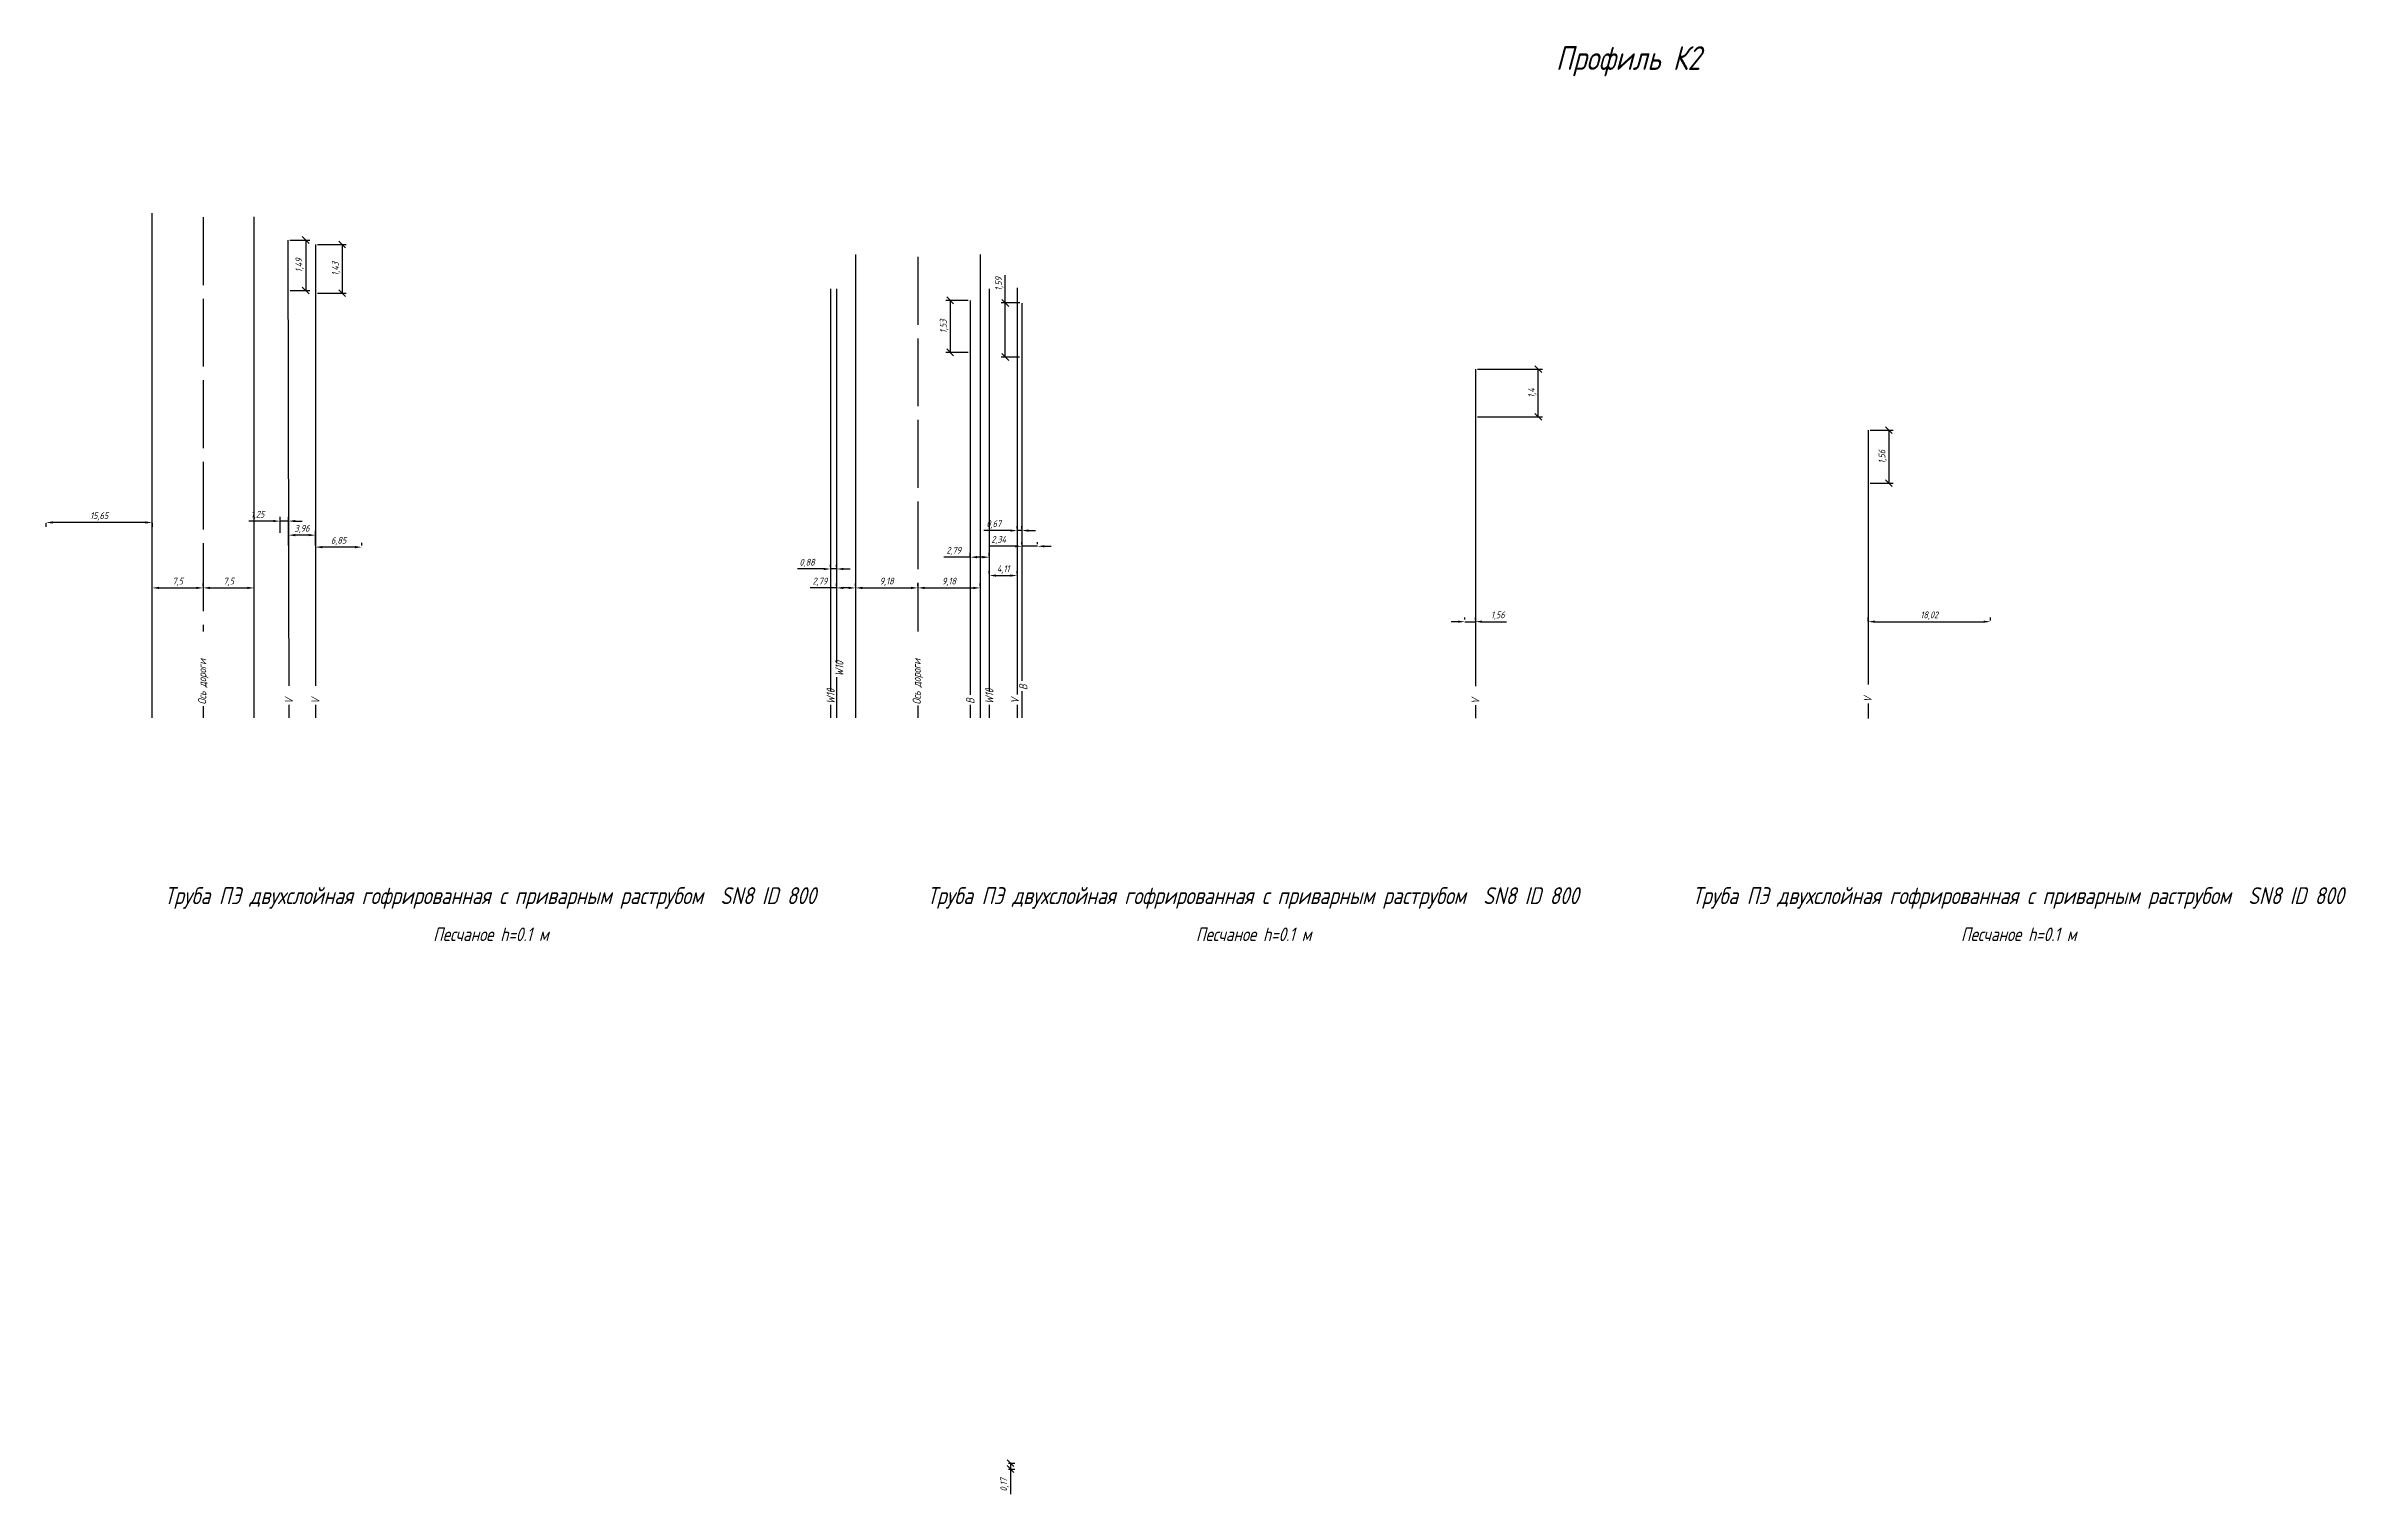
# Model space of a CAD drawing. Header units: metres. Extents: x 1687 to 3282, y 1191 to 1671.
# Drawn here: x 2480.8 to 2819.4, y 1457.5 to 1670.7 of the extents above; entities that cross this region are included whole.
import ezdxf

# ---------------------------------------------------------------- set-up
doc = ezdxf.new("R2010")
doc.units = ezdxf.units.M
doc.linetypes.add('COMMUN', pattern=[6, 5, -1])
doc.layers.add('Текст_свой', color=7, linetype='Continuous')
doc.styles.get("Standard").update_dxf_attribs({"font": 'GOST_0.TTF', "oblique": 15})
doc.dimstyles.new('ISO-25', dxfattribs={"dimtxt": 2.5, "dimasz": 2.5, "dimexe": 1.25, "dimexo": 0.625, "dimtad": 1, "dimtxsty": 'Standard', "dimcen": 2.5, "dimadec": 0, "dimazin": 0, "dimtfac": 1, "dimtmove": 0, "dimatfit": 3, "dimfxl": 1, "dimarcsym": 0})

# ---------------------------------------------------------------- blocks, each defined once
blk = doc.blocks.new('_Oblique')
at = {"color": 0, "linetype": 'ByBlock', "lineweight": -2}
blk.add_line((-0.5, -0.5), (0.5, 0.5), dxfattribs=at)
blk = doc.blocks.new('*D105')
at = {"color": 0, "lineweight": -2, "transparency": 16777216}
for p, q in [((2749.37, 1614.09), (2752.74, 1614.09)), ((2752.12, 1614.09), (2752.12, 1606.28)), ((2749.38, 1606.28), (2752.74, 1606.28))]:
    blk.add_line(p, q, dxfattribs=at)
at = {"layer": 'Defpoints', "color": 0, "transparency": 16777216}
for p in [(2749.06, 1614.09), (2749.07, 1606.28), (2752.12, 1606.28)]:
    blk.add_point(p, dxfattribs=at)
at = {"color": 0, "lineweight": -2, "transparency": 16777216}
for p, rotation in [((2752.12, 1614.09), 90), ((2752.12, 1606.28), 270)]:
    blk.add_blockref('_Oblique', p, dxfattribs=dict(at, rotation=rotation))
at = {"color": 0, "lineweight": 5, "transparency": 16777216, "insert": (2751.23, 1610.18), "char_height": 1, "attachment_point": 5, "rotation": 90}
blk.add_mtext('1,56', dxfattribs=at)
blk = doc.blocks.new('*D106')
at = {"color": 0, "lineweight": -2, "transparency": 16777216}
for p, q in [((2691.56, 1623.08), (2701.13, 1623.08)), ((2700.51, 1616.06), (2700.51, 1623.08)), ((2691.56, 1616.06), (2701.13, 1616.06))]:
    blk.add_line(p, q, dxfattribs=at)
at = {"layer": 'Defpoints', "color": 0, "transparency": 16777216}
for p in [(2691.24, 1623.08), (2700.51, 1623.08), (2691.24, 1616.06)]:
    blk.add_point(p, dxfattribs=at)
at = {"color": 0, "lineweight": -2, "transparency": 16777216}
for p, rotation in [((2700.51, 1623.08), 90), ((2700.51, 1616.06), 270)]:
    blk.add_blockref('_Oblique', p, dxfattribs=dict(at, rotation=rotation))
at = {"color": 0, "lineweight": 5, "transparency": 16777216, "insert": (2699.62, 1619.57), "char_height": 1, "attachment_point": 5, "rotation": 90}
blk.add_mtext('1,4', dxfattribs=at)
blk = doc.blocks.new('*D107')
at = {"color": 0, "lineweight": -2, "transparency": 16777216}
for p, q in [((2622.03, 1632.83), (2622.03, 1636.93)), ((2624.16, 1632.83), (2621.41, 1632.83)), ((2622.03, 1624.87), (2622.03, 1632.83)), ((2624.14, 1624.87), (2621.41, 1624.87))]:
    blk.add_line(p, q, dxfattribs=at)
at = {"layer": 'Defpoints', "color": 0, "transparency": 16777216}
for p in [(2624.47, 1632.83), (2622.03, 1624.87), (2624.46, 1624.87)]:
    blk.add_point(p, dxfattribs=at)
at = {"color": 0, "lineweight": -2, "transparency": 16777216}
for p, rotation in [((2622.03, 1632.83), 90), ((2622.03, 1624.87), 270)]:
    blk.add_blockref('_Oblique', p, dxfattribs=dict(at, rotation=rotation))
at = {"color": 0, "lineweight": 5, "transparency": 16777216, "insert": (2621.15, 1635.63), "char_height": 1, "attachment_point": 5, "rotation": 90}
blk.add_mtext('1,59', dxfattribs=at)
blk = doc.blocks.new('*D108')
at = {"color": 0, "lineweight": -2, "transparency": 16777216}
for p, q in [((2616.55, 1633.21), (2613.27, 1633.21)), ((2613.9, 1633.21), (2613.9, 1625.55)), ((2616.56, 1625.55), (2613.27, 1625.55))]:
    blk.add_line(p, q, dxfattribs=at)
at = {"layer": 'Defpoints', "color": 0, "transparency": 16777216}
for p in [(2616.87, 1633.21), (2613.9, 1625.55), (2616.87, 1625.55)]:
    blk.add_point(p, dxfattribs=at)
at = {"color": 0, "lineweight": -2, "transparency": 16777216}
for p, rotation in [((2613.9, 1633.21), 90), ((2613.9, 1625.55), 270)]:
    blk.add_blockref('_Oblique', p, dxfattribs=dict(at, rotation=rotation))
at = {"color": 0, "lineweight": 5, "transparency": 16777216, "insert": (2613.01, 1629.38), "char_height": 1, "attachment_point": 5, "rotation": 90}
blk.add_mtext('1,53', dxfattribs=at)
blk = doc.blocks.new('*D109')
at = {"color": 0, "lineweight": -2, "transparency": 16777216}
for p, q in [((2520.76, 1641.43), (2525, 1641.43)), ((2524.38, 1641.43), (2524.38, 1634.28)), ((2520.76, 1634.28), (2525, 1634.28))]:
    blk.add_line(p, q, dxfattribs=at)
at = {"layer": 'Defpoints', "color": 0, "transparency": 16777216}
for p in [(2520.45, 1641.43), (2520.45, 1634.28), (2524.38, 1634.28)]:
    blk.add_point(p, dxfattribs=at)
at = {"color": 0, "lineweight": -2, "transparency": 16777216}
for p, rotation in [((2524.38, 1641.43), 90), ((2524.38, 1634.28), 270)]:
    blk.add_blockref('_Oblique', p, dxfattribs=dict(at, rotation=rotation))
at = {"color": 0, "lineweight": 5, "transparency": 16777216, "insert": (2523.49, 1637.85), "char_height": 1, "attachment_point": 5, "rotation": 90}
blk.add_mtext('1,43', dxfattribs=at)
blk = doc.blocks.new('*D110')
at = {"color": 0, "lineweight": -2, "transparency": 16777216}
for p, q in [((2516.68, 1642.09), (2519.65, 1642.09)), ((2519.02, 1642.09), (2519.02, 1634.65)), ((2516.71, 1634.65), (2519.65, 1634.65))]:
    blk.add_line(p, q, dxfattribs=at)
at = {"layer": 'Defpoints', "color": 0, "transparency": 16777216}
for p in [(2516.37, 1642.09), (2516.4, 1634.65), (2519.02, 1634.65)]:
    blk.add_point(p, dxfattribs=at)
at = {"color": 0, "lineweight": -2, "transparency": 16777216}
for p, rotation in [((2519.02, 1642.09), 90), ((2519.02, 1634.65), 270)]:
    blk.add_blockref('_Oblique', p, dxfattribs=dict(at, rotation=rotation))
at = {"color": 0, "lineweight": 5, "transparency": 16777216, "insert": (2518.13, 1638.37), "char_height": 1, "attachment_point": 5, "rotation": 90}
blk.add_mtext('1,49', dxfattribs=at)
blk = doc.blocks.new('*D126')
at = {"color": 0, "lineweight": -2, "transparency": 16777216}
for p, q in [((2496.43, 1591.19), (2496.43, 1591.5)), ((2497.43, 1590.87), (2502.93, 1590.87)), ((2503.93, 1591.19), (2503.93, 1591.5))]:
    blk.add_line(p, q, dxfattribs=at)
at = {"color": 0, "transparency": 16777216}
for points in [[(2497.43, 1591.04), (2497.43, 1590.71), (2496.43, 1590.87)], [(2502.93, 1591.04), (2502.93, 1590.71), (2503.93, 1590.87)]]:
    blk.add_solid(points, dxfattribs=at)
at = {"layer": 'Defpoints', "color": 0, "transparency": 16777216}
for p in [(2496.43, 1590.87), (2503.93, 1590.87), (2503.93, 1590.87)]:
    blk.add_point(p, dxfattribs=at)
at = {"color": 0, "lineweight": 5, "transparency": 16777216, "insert": (2500.18, 1591.76), "char_height": 1, "attachment_point": 5}
blk.add_mtext('7,5', dxfattribs=at)
blk = doc.blocks.new('*D127')
at = {"color": 0, "lineweight": -2, "transparency": 16777216}
for p, q in [((2503.93, 1590.56), (2503.93, 1590.25)), ((2504.93, 1590.87), (2510.43, 1590.87)), ((2511.43, 1591.19), (2511.43, 1591.5))]:
    blk.add_line(p, q, dxfattribs=at)
at = {"color": 0, "transparency": 16777216}
for points in [[(2504.93, 1591.04), (2504.93, 1590.71), (2503.93, 1590.87)], [(2510.43, 1591.04), (2510.43, 1590.71), (2511.43, 1590.87)]]:
    blk.add_solid(points, dxfattribs=at)
at = {"layer": 'Defpoints', "color": 0, "transparency": 16777216}
for p in [(2503.93, 1590.87), (2511.43, 1590.87), (2511.43, 1590.87)]:
    blk.add_point(p, dxfattribs=at)
at = {"color": 0, "lineweight": 5, "transparency": 16777216, "insert": (2507.68, 1591.76), "char_height": 1, "attachment_point": 5}
blk.add_mtext('7,5', dxfattribs=at)
blk = doc.blocks.new('*D128')
at = {"color": 0, "lineweight": -2, "transparency": 16777216}
for p, q in [((2599.97, 1591.19), (2599.97, 1591.5)), ((2600.97, 1590.87), (2608.15, 1590.87)), ((2609.15, 1591.19), (2609.15, 1591.5))]:
    blk.add_line(p, q, dxfattribs=at)
at = {"color": 0, "transparency": 16777216}
for points in [[(2600.97, 1591.04), (2600.97, 1590.71), (2599.97, 1590.87)], [(2608.15, 1591.04), (2608.15, 1590.71), (2609.15, 1590.87)]]:
    blk.add_solid(points, dxfattribs=at)
at = {"layer": 'Defpoints', "color": 0, "transparency": 16777216}
for p in [(2599.97, 1590.87), (2609.15, 1590.87), (2609.15, 1590.87)]:
    blk.add_point(p, dxfattribs=at)
at = {"color": 0, "lineweight": 5, "transparency": 16777216, "insert": (2604.56, 1591.76), "char_height": 1, "attachment_point": 5}
blk.add_mtext('9,18', dxfattribs=at)
blk = doc.blocks.new('*D129')
at = {"color": 0, "lineweight": -2, "transparency": 16777216}
for p, q in [((2609.15, 1590.56), (2609.15, 1590.25)), ((2610.15, 1590.87), (2617.33, 1590.87)), ((2618.33, 1591.19), (2618.33, 1591.5))]:
    blk.add_line(p, q, dxfattribs=at)
at = {"color": 0, "transparency": 16777216}
for points in [[(2610.15, 1591.04), (2610.15, 1590.71), (2609.15, 1590.87)], [(2617.33, 1591.04), (2617.33, 1590.71), (2618.33, 1590.87)]]:
    blk.add_solid(points, dxfattribs=at)
at = {"layer": 'Defpoints', "color": 0, "transparency": 16777216}
for p in [(2609.15, 1590.87), (2618.33, 1590.87), (2618.33, 1590.87)]:
    blk.add_point(p, dxfattribs=at)
at = {"color": 0, "lineweight": 5, "transparency": 16777216, "insert": (2613.74, 1591.76), "char_height": 1, "attachment_point": 5}
blk.add_mtext('9,18', dxfattribs=at)
blk = doc.blocks.new('*D150')
at = {"color": 0, "lineweight": -2, "transparency": 16777216}
for p, q in [((2749.07, 1585.99), (2749.07, 1586.53)), ((2750.07, 1585.9), (2766.09, 1585.9)), ((2767.09, 1586.07), (2767.09, 1586.53))]:
    blk.add_line(p, q, dxfattribs=at)
at = {"color": 0, "transparency": 16777216}
for points in [[(2750.07, 1586.07), (2750.07, 1585.74), (2749.07, 1585.9)], [(2766.09, 1586.07), (2766.09, 1585.74), (2767.09, 1585.9)]]:
    blk.add_solid(points, dxfattribs=at)
at = {"layer": 'Defpoints', "color": 0, "transparency": 16777216}
for p in [(2749.07, 1585.68), (2767.09, 1585.9), (2767.09, 1585.76)]:
    blk.add_point(p, dxfattribs=at)
at = {"color": 0, "lineweight": 5, "transparency": 16777216, "insert": (2758.08, 1586.79), "char_height": 1, "attachment_point": 5}
blk.add_mtext('18,02', dxfattribs=at)
blk = doc.blocks.new('*D151')
at = {"color": 0, "lineweight": -2, "transparency": 16777216}
for p, q in [((2688.69, 1585.9), (2687.69, 1585.9)), ((2689.69, 1586.22), (2689.69, 1586.53)), ((2689.69, 1585.9), (2691.24, 1585.9)), ((2691.24, 1586.19), (2691.24, 1586.53)), ((2692.24, 1585.9), (2695.85, 1585.9))]:
    blk.add_line(p, q, dxfattribs=at)
at = {"color": 0, "transparency": 16777216}
for points in [[(2688.69, 1586.07), (2688.69, 1585.74), (2689.69, 1585.9)], [(2692.24, 1586.07), (2692.24, 1585.74), (2691.24, 1585.9)]]:
    blk.add_solid(points, dxfattribs=at)
at = {"layer": 'Defpoints', "color": 0, "transparency": 16777216}
for p in [(2689.69, 1585.9), (2691.24, 1585.9), (2691.24, 1585.87)]:
    blk.add_point(p, dxfattribs=at)
at = {"color": 0, "lineweight": 5, "transparency": 16777216, "insert": (2694.55, 1586.79), "char_height": 1, "attachment_point": 5}
blk.add_mtext('1,56', dxfattribs=at)
blk = doc.blocks.new('*D152')
at = {"color": 0, "lineweight": -2, "transparency": 16777216}
for p, q in [((2623.46, 1597), (2619.63, 1597)), ((2624.46, 1597.32), (2624.46, 1597.63)), ((2626.79, 1597), (2624.46, 1597)), ((2626.79, 1597.32), (2626.79, 1597.63)), ((2627.79, 1597), (2628.79, 1597))]:
    blk.add_line(p, q, dxfattribs=at)
at = {"color": 0, "transparency": 16777216}
for points in [[(2623.46, 1597.17), (2623.46, 1596.84), (2624.46, 1597)], [(2627.79, 1597.17), (2627.79, 1596.84), (2626.79, 1597)]]:
    blk.add_solid(points, dxfattribs=at)
at = {"layer": 'Defpoints', "color": 0, "transparency": 16777216}
for p in [(2624.46, 1597), (2624.46, 1597), (2626.79, 1597)]:
    blk.add_point(p, dxfattribs=at)
at = {"color": 0, "lineweight": 5, "transparency": 16777216, "insert": (2621.05, 1597.89), "char_height": 1, "attachment_point": 5}
blk.add_mtext('2,34', dxfattribs=at)
blk = doc.blocks.new('*D153')
at = {"color": 0, "lineweight": -2, "transparency": 16777216}
for p, q in [((2622.78, 1599.32), (2618.89, 1599.32)), ((2623.78, 1599.63), (2623.78, 1599.94)), ((2624.46, 1599.32), (2623.78, 1599.32)), ((2624.46, 1599.63), (2624.46, 1599.94)), ((2625.46, 1599.32), (2626.46, 1599.32))]:
    blk.add_line(p, q, dxfattribs=at)
at = {"color": 0, "transparency": 16777216}
for points in [[(2622.78, 1599.48), (2622.78, 1599.15), (2623.78, 1599.32)], [(2625.46, 1599.48), (2625.46, 1599.15), (2624.46, 1599.32)]]:
    blk.add_solid(points, dxfattribs=at)
at = {"layer": 'Defpoints', "color": 0, "transparency": 16777216}
for p in [(2623.78, 1599.32), (2623.78, 1599.32), (2624.46, 1599.32)]:
    blk.add_point(p, dxfattribs=at)
at = {"color": 0, "lineweight": 5, "transparency": 16777216, "insert": (2620.33, 1600.21), "char_height": 1, "attachment_point": 5}
blk.add_mtext('0,67', dxfattribs=at)
blk = doc.blocks.new('*D154')
at = {"color": 0, "lineweight": -2, "transparency": 16777216}
for p, q in [((2616.87, 1595.4), (2612.98, 1595.4)), ((2616.87, 1595.57), (2616.87, 1596.03)), ((2618.67, 1595.4), (2617.87, 1595.4)), ((2619.67, 1595.57), (2619.67, 1596.03))]:
    blk.add_line(p, q, dxfattribs=at)
at = {"color": 0, "transparency": 16777216}
for points in [[(2617.87, 1595.57), (2617.87, 1595.23), (2616.87, 1595.4)], [(2618.67, 1595.57), (2618.67, 1595.23), (2619.67, 1595.4)]]:
    blk.add_solid(points, dxfattribs=at)
at = {"layer": 'Defpoints', "color": 0, "transparency": 16777216}
for p in [(2616.87, 1595.4), (2616.87, 1595.26), (2619.67, 1595.26)]:
    blk.add_point(p, dxfattribs=at)
at = {"color": 0, "lineweight": 5, "transparency": 16777216, "insert": (2614.43, 1596.29), "char_height": 1, "attachment_point": 5}
blk.add_mtext('2,79', dxfattribs=at)
blk = doc.blocks.new('*D155')
at = {"color": 0, "lineweight": -2, "transparency": 16777216}
for p, q in [((2520.45, 1597.11), (2520.45, 1597.5)), ((2526.29, 1596.88), (2521.45, 1596.88)), ((2527.29, 1597.11), (2527.29, 1597.5))]:
    blk.add_line(p, q, dxfattribs=at)
at = {"color": 0, "transparency": 16777216}
for points in [[(2521.45, 1597.04), (2521.45, 1596.71), (2520.45, 1596.88)], [(2526.29, 1597.04), (2526.29, 1596.71), (2527.29, 1596.88)]]:
    blk.add_solid(points, dxfattribs=at)
at = {"layer": 'Defpoints', "color": 0, "transparency": 16777216}
for p in [(2520.45, 1596.88), (2520.45, 1596.8), (2527.29, 1596.8)]:
    blk.add_point(p, dxfattribs=at)
at = {"color": 0, "lineweight": 5, "transparency": 16777216, "insert": (2523.87, 1597.77), "char_height": 1, "attachment_point": 5}
blk.add_mtext('6,85', dxfattribs=at)
blk = doc.blocks.new('*D156')
at = {"color": 0, "lineweight": -2, "transparency": 16777216}
for p, q in [((2516.49, 1597.1), (2516.49, 1599.27)), ((2519.45, 1598.64), (2517.49, 1598.64)), ((2520.45, 1597.11), (2520.45, 1599.27))]:
    blk.add_line(p, q, dxfattribs=at)
at = {"color": 0, "transparency": 16777216}
for points in [[(2517.49, 1598.81), (2517.49, 1598.48), (2516.49, 1598.64)], [(2519.45, 1598.81), (2519.45, 1598.48), (2520.45, 1598.64)]]:
    blk.add_solid(points, dxfattribs=at)
at = {"layer": 'Defpoints', "color": 0, "transparency": 16777216}
for p in [(2516.49, 1598.64), (2516.49, 1596.79), (2520.45, 1596.8)]:
    blk.add_point(p, dxfattribs=at)
at = {"color": 0, "lineweight": 5, "transparency": 16777216, "insert": (2518.47, 1599.53), "char_height": 1, "attachment_point": 5}
blk.add_mtext('3,96', dxfattribs=at)
blk = doc.blocks.new('*D157')
at = {"color": 0, "lineweight": -2, "transparency": 16777216}
for p, q in [((2514.24, 1600.71), (2510.64, 1600.71)), ((2515.24, 1598.96), (2515.24, 1601.34)), ((2516.49, 1600.71), (2515.24, 1600.71)), ((2516.49, 1598.96), (2516.49, 1601.34)), ((2517.49, 1600.71), (2518.49, 1600.71))]:
    blk.add_line(p, q, dxfattribs=at)
at = {"color": 0, "transparency": 16777216}
for points in [[(2514.24, 1600.88), (2514.24, 1600.55), (2515.24, 1600.71)], [(2517.49, 1600.88), (2517.49, 1600.55), (2516.49, 1600.71)]]:
    blk.add_solid(points, dxfattribs=at)
at = {"layer": 'Defpoints', "color": 0, "transparency": 16777216}
for p in [(2515.24, 1600.71), (2515.24, 1598.64), (2516.49, 1598.64)]:
    blk.add_point(p, dxfattribs=at)
at = {"color": 0, "lineweight": 5, "transparency": 16777216, "insert": (2511.94, 1601.6), "char_height": 1, "attachment_point": 5}
blk.add_mtext('1,25', dxfattribs=at)
blk = doc.blocks.new('*D158')
at = {"color": 0, "lineweight": -2, "transparency": 16777216}
for p, q in [((2480.78, 1600.4), (2480.78, 1599.88)), ((2495.43, 1600.51), (2481.78, 1600.51)), ((2496.43, 1600.4), (2496.43, 1599.88))]:
    blk.add_line(p, q, dxfattribs=at)
at = {"color": 0, "transparency": 16777216}
for points in [[(2481.78, 1600.67), (2481.78, 1600.34), (2480.78, 1600.51)], [(2495.43, 1600.67), (2495.43, 1600.34), (2496.43, 1600.51)]]:
    blk.add_solid(points, dxfattribs=at)
at = {"layer": 'Defpoints', "color": 0, "transparency": 16777216}
for p in [(2480.78, 1600.71), (2480.78, 1600.51), (2496.43, 1600.71)]:
    blk.add_point(p, dxfattribs=at)
at = {"color": 0, "lineweight": 5, "transparency": 16777216, "insert": (2488.61, 1601.4), "char_height": 1, "attachment_point": 5}
blk.add_mtext('15,65', dxfattribs=at)
blk = doc.blocks.new('*D182')
at = {"color": 0, "lineweight": -2, "transparency": 16777216}
for p, q in [((2597.18, 1590.87), (2593.29, 1590.87)), ((2597.18, 1591.19), (2597.18, 1591.5)), ((2598.97, 1590.87), (2598.18, 1590.87)), ((2599.97, 1591.19), (2599.97, 1591.5))]:
    blk.add_line(p, q, dxfattribs=at)
at = {"color": 0, "transparency": 16777216}
for points in [[(2598.18, 1591.04), (2598.18, 1590.71), (2597.18, 1590.87)], [(2598.97, 1591.04), (2598.97, 1590.71), (2599.97, 1590.87)]]:
    blk.add_solid(points, dxfattribs=at)
at = {"layer": 'Defpoints', "color": 0, "transparency": 16777216}
for p in [(2597.18, 1590.87), (2597.18, 1590.87), (2599.97, 1590.87)]:
    blk.add_point(p, dxfattribs=at)
at = {"color": 0, "lineweight": 5, "transparency": 16777216, "insert": (2594.73, 1591.76), "char_height": 1, "attachment_point": 5}
blk.add_mtext('2,79', dxfattribs=at)
blk = doc.blocks.new('*D183')
at = {"color": 0, "lineweight": -2, "transparency": 16777216}
for p, q in [((2595.3, 1593.66), (2591.41, 1593.66)), ((2596.3, 1593.97), (2596.3, 1594.28)), ((2597.18, 1593.66), (2596.3, 1593.66)), ((2597.18, 1593.97), (2597.18, 1594.28)), ((2598.18, 1593.66), (2599.18, 1593.66))]:
    blk.add_line(p, q, dxfattribs=at)
at = {"color": 0, "transparency": 16777216}
for points in [[(2595.3, 1593.82), (2595.3, 1593.49), (2596.3, 1593.66)], [(2598.18, 1593.82), (2598.18, 1593.49), (2597.18, 1593.66)]]:
    blk.add_solid(points, dxfattribs=at)
at = {"layer": 'Defpoints', "color": 0, "transparency": 16777216}
for p in [(2596.3, 1593.66), (2596.3, 1593.66), (2597.18, 1593.66)]:
    blk.add_point(p, dxfattribs=at)
at = {"color": 0, "lineweight": 5, "transparency": 16777216, "insert": (2592.85, 1594.54), "char_height": 1, "attachment_point": 5}
blk.add_mtext('0,88', dxfattribs=at)
blk = doc.blocks.new('*D184')
at = {"color": 0, "lineweight": -2, "transparency": 16777216}
for p, q in [((2619.67, 1593), (2619.67, 1593.32)), ((2620.67, 1592.69), (2622.78, 1592.69)), ((2623.78, 1593), (2623.78, 1593.32))]:
    blk.add_line(p, q, dxfattribs=at)
at = {"color": 0, "transparency": 16777216}
for points in [[(2620.67, 1592.86), (2620.67, 1592.53), (2619.67, 1592.69)], [(2622.78, 1592.86), (2622.78, 1592.53), (2623.78, 1592.69)]]:
    blk.add_solid(points, dxfattribs=at)
at = {"layer": 'Defpoints', "color": 0, "transparency": 16777216}
for p in [(2619.67, 1592.69), (2623.78, 1592.69), (2623.78, 1592.69)]:
    blk.add_point(p, dxfattribs=at)
at = {"color": 0, "lineweight": 5, "transparency": 16777216, "insert": (2621.72, 1593.58), "char_height": 1, "attachment_point": 5}
blk.add_mtext('4,11', dxfattribs=at)
blk = doc.blocks.new('*D210')
at = {"color": 0, "lineweight": -2, "transparency": 16777216}
for p, q in [((2622.51, 1462), (2623.43, 1462)), ((2622.51, 1461.15), (2623.43, 1461.15)), ((2622.8, 1462), (2622.8, 1461.15)), ((2622.8, 1461.15), (2622.8, 1457.47))]:
    blk.add_line(p, q, dxfattribs=at)
at = {"layer": 'Defpoints', "color": 0, "transparency": 16777216}
for p in [(2622.2, 1462), (2622.2, 1461.15), (2622.8, 1461.15)]:
    blk.add_point(p, dxfattribs=at)
at = {"color": 0, "lineweight": -2, "transparency": 16777216}
for p, rotation in [((2622.8, 1462), 90), ((2622.8, 1461.15), 270)]:
    blk.add_blockref('_Oblique', p, dxfattribs=dict(at, rotation=rotation))
at = {"color": 0, "lineweight": 5, "transparency": 16777216, "insert": (2621.92, 1458.81), "char_height": 1, "attachment_point": 5, "rotation": 90}
blk.add_mtext('0,17', dxfattribs=at)

msp = doc.modelspace()

# ---------------------------------------------------------------- linework, layer by layer
for p, q in [((2496.432, 1571.721), (2496.432, 1646.026)), ((2511.432, 1571.721), (2511.432, 1645.5)), ((2516.379, 1642.089), (2516.555, 1571.721)), ((2520.447, 1641.426), (2520.447, 1571.721)), ((2599.967, 1639.94), (2599.967, 1571.721)), ((2596.301, 1634.919), (2596.301, 1571.721)), ((2616.874, 1633.213), (2616.874, 1571.721)), ((2619.668, 1634.919), (2619.668, 1571.721)), ((2623.782, 1635.071), (2623.782, 1571.721)), ((2624.456, 1632.813), (2624.456, 1571.721)), ((2691.245, 1623.084), (2691.245, 1571.692)), ((2749.07, 1614.101), (2749.07, 1571.641))]:
    msp.add_line(p, q)
at = {"linetype": 'COMMUN', "ltscale": 2}
for p, q in [((2503.932, 1645.457), (2503.932, 1571.721)), ((2609.147, 1639.618), (2609.147, 1571.721))]:
    msp.add_line(p, q, dxfattribs=at)

# ---------------------------------------------------------------- texts
at = {"layer": 'Текст_свой', "attachment_point": 5}
for s, insert, char_height in [('Профиль К2', (2713.748, 1668.41), 3.5), ('Труба ПЭ двухслойная гофрированная с приварным раструбом  SN8 ID 800 ', (2546.186, 1545.222), 2.5), ('Труба ПЭ двухслойная гофрированная с приварным раструбом  SN8 ID 800 ', (2658.493, 1545.222), 2.5), ('Труба ПЭ двухслойная гофрированная с приварным раструбом  SN8 ID 800 ', (2771.144, 1545.222), 2.5), ('Песчаное h=0.1 м', (2546.286, 1539.872), 2), ('Песчаное h=0.1 м', (2658.592, 1539.872), 2), ('Песчаное h=0.1 м', (2771.243, 1539.872), 2)]:
    msp.add_mtext_dynamic_manual_height_columns(s, width=250.73345, gutter_width=12.5, heights=[0], dxfattribs=dict(at, insert=insert, char_height=char_height))

# ---------------------------------------------------------------- dimensions: what is measured, and where the dimension line sits
at = {"lineweight": 5}
for base, p1, p2, picture, middle in [((2519.022, 1634.646), (2516.37, 1642.093), (2516.398, 1634.646), '*D110', (2518.135, 1638.37)), ((2524.378, 1634.28), (2520.447, 1641.426), (2520.447, 1634.28), '*D109', (2523.491, 1637.853)), ((2613.896, 1625.553), (2616.866, 1633.213), (2616.874, 1625.553), '*D108', (2613.009, 1629.383)), ((2700.505, 1623.084), (2691.245, 1616.062), (2691.245, 1623.084), '*D106', (2699.618, 1619.573)), ((2752.118, 1606.281), (2749.061, 1614.089), (2749.07, 1606.281), '*D105', (2751.23, 1610.185)), ((2622.805, 1461.151), (2622.197, 1461.999), (2622.199, 1461.151), '*D210', (2621.917, 1458.811))]:
    dim = msp.add_linear_dim(base=base, p1=p1, p2=p2, angle=90, dimstyle='ISO-25', override={"dimscale": 0.5, "dimtxt": 2, "dimasz": 2, "dimlfac": 0.2, "dimblk1": 'Oblique', "dimblk2": 'Oblique', "dimsah": 1}, dxfattribs=at)
    dim.commit()
    dim.dimension.update_dxf_attribs({"geometry": picture, "text_midpoint": middle})
dim = msp.add_linear_dim(base=(2622.035, 1624.867), p1=(2624.472, 1632.829), p2=(2624.456, 1624.867), angle=90, dimstyle='ISO-25', override={"dimscale": 0.5, "dimtxt": 2, "dimasz": 2, "dimlfac": 0.2, "dimblk1": 'Oblique', "dimblk2": 'Oblique', "dimsah": 1}, dxfattribs=at)
dim.commit()
dim.dimension.update_dxf_attribs({"geometry": '*D107', "text_midpoint": (2622.035, 1635.629), "dimtype": 160})
for base, p1, p2, picture, middle in [((2480.783, 1600.508), (2496.432, 1600.715), (2480.783, 1600.715), '*D158', (2488.608, 1601.395)), ((2515.243, 1600.715), (2516.492, 1598.643), (2515.243, 1598.643), '*D157', (2511.94, 1601.602)), ((2516.4923, 1598.6429), (2520.4475, 1596.8011), (2516.4923, 1596.7913), '*D156', (2518.4699, 1599.5304)), ((2623.782, 1599.318), (2624.456, 1599.318), (2623.782, 1599.318), '*D153', (2620.334, 1600.205)), ((2624.456, 1597.003), (2626.792, 1597.003), (2624.456, 1597.003), '*D152', (2621.045, 1597.89)), ((2520.447, 1596.878), (2527.293, 1596.801), (2520.447, 1596.801), '*D155', (2523.87, 1597.765)), ((2596.301, 1593.655), (2597.178, 1593.655), (2596.301, 1593.655), '*D183', (2592.854, 1594.543)), ((2616.874, 1595.4), (2619.668, 1595.257), (2616.874, 1595.257), '*D154', (2614.428, 1596.288)), ((2503.932, 1590.875), (2496.432, 1590.875), (2503.932, 1590.875), '*D126', (2500.182, 1591.762)), ((2511.432, 1590.875), (2503.932, 1590.875), (2511.432, 1590.875), '*D127', (2507.682, 1591.762)), ((2597.178, 1590.875), (2599.967, 1590.875), (2597.178, 1590.875), '*D182', (2594.732, 1591.762)), ((2609.147, 1590.875), (2599.967, 1590.875), (2609.147, 1590.875), '*D128', (2604.557, 1591.762)), ((2618.327, 1590.875), (2609.147, 1590.875), (2618.327, 1590.875), '*D129', (2613.737, 1591.762)), ((2623.782, 1592.692), (2619.668, 1592.692), (2623.782, 1592.692), '*D184', (2621.725, 1593.579)), ((2691.245, 1585.903), (2689.687, 1585.903), (2691.245, 1585.874), '*D151', (2694.548, 1586.79)), ((2767.092, 1585.903), (2749.07, 1585.677), (2767.092, 1585.757), '*D150', (2758.081, 1586.79))]:
    dim = msp.add_linear_dim(base=base, p1=p1, p2=p2, dimstyle='ISO-25', override={"dimscale": 0.5, "dimtxt": 2, "dimasz": 2}, dxfattribs=at)
    dim.commit()
    dim.dimension.update_dxf_attribs({"geometry": picture, "text_midpoint": middle})

# ---------------------------------------------------------------- next in the draw order: texts
at = {"char_height": 1.2, "attachment_point": 4, "rotation": 90, "bg_fill": 3, "box_fill_scale": 1.1, "bg_fill_color": 256, "bg_fill_transparency": 0}
for s, width, insert in [('Ось дороги', 10.59244, (2503.939, 1573.699)), ('Ось дороги', 10.59244, (2609.153, 1573.699)), ('V', 2.5, (2516.539, 1573.796)), ('V', 2.5, (2520.457, 1573.796)), ('W10', 1.8, (2596.311, 1573.796)), ('В', 1.2, (2616.883, 1573.796)), ('V', 1.2, (2623.446, 1573.816)), ('V', 2.5, (2691.254, 1573.767)), ('V', 2.5, (2749, 1574.013))]:
    msp.add_mtext_dynamic_manual_height_columns(s, width=width, gutter_width=12.5, heights=[0], dxfattribs=dict(at, insert=insert))

# ---------------------------------------------------------------- next in the draw order: linework, layer by layer
msp.add_line((2597.178, 1634.919), (2597.178, 1571.721))

# ---------------------------------------------------------------- next in the draw order: texts
for s, width, insert in [('W10', 1.8, (2619.677, 1573.796)), ('В', 1.2, (2624.686, 1575.827))]:
    msp.add_mtext_dynamic_manual_height_columns(s, width=width, gutter_width=12.5, heights=[0], dxfattribs=dict(at, insert=insert))

# ---------------------------------------------------------------- next in the draw order: linework, layer by layer
msp.add_line((2618.327, 1639.94), (2618.327, 1571.721))

# ---------------------------------------------------------------- next in the draw order: texts
at = {"insert": (2597.595, 1577.854), "char_height": 1.2, "attachment_point": 4, "rotation": 90, "bg_fill": 3, "box_fill_scale": 1.1, "bg_fill_color": 256, "bg_fill_transparency": 0}
msp.add_mtext_dynamic_manual_height_columns('W10', width=1.8, gutter_width=12.5, heights=[0], dxfattribs=at)

doc.saveas('drawing.dxf')
